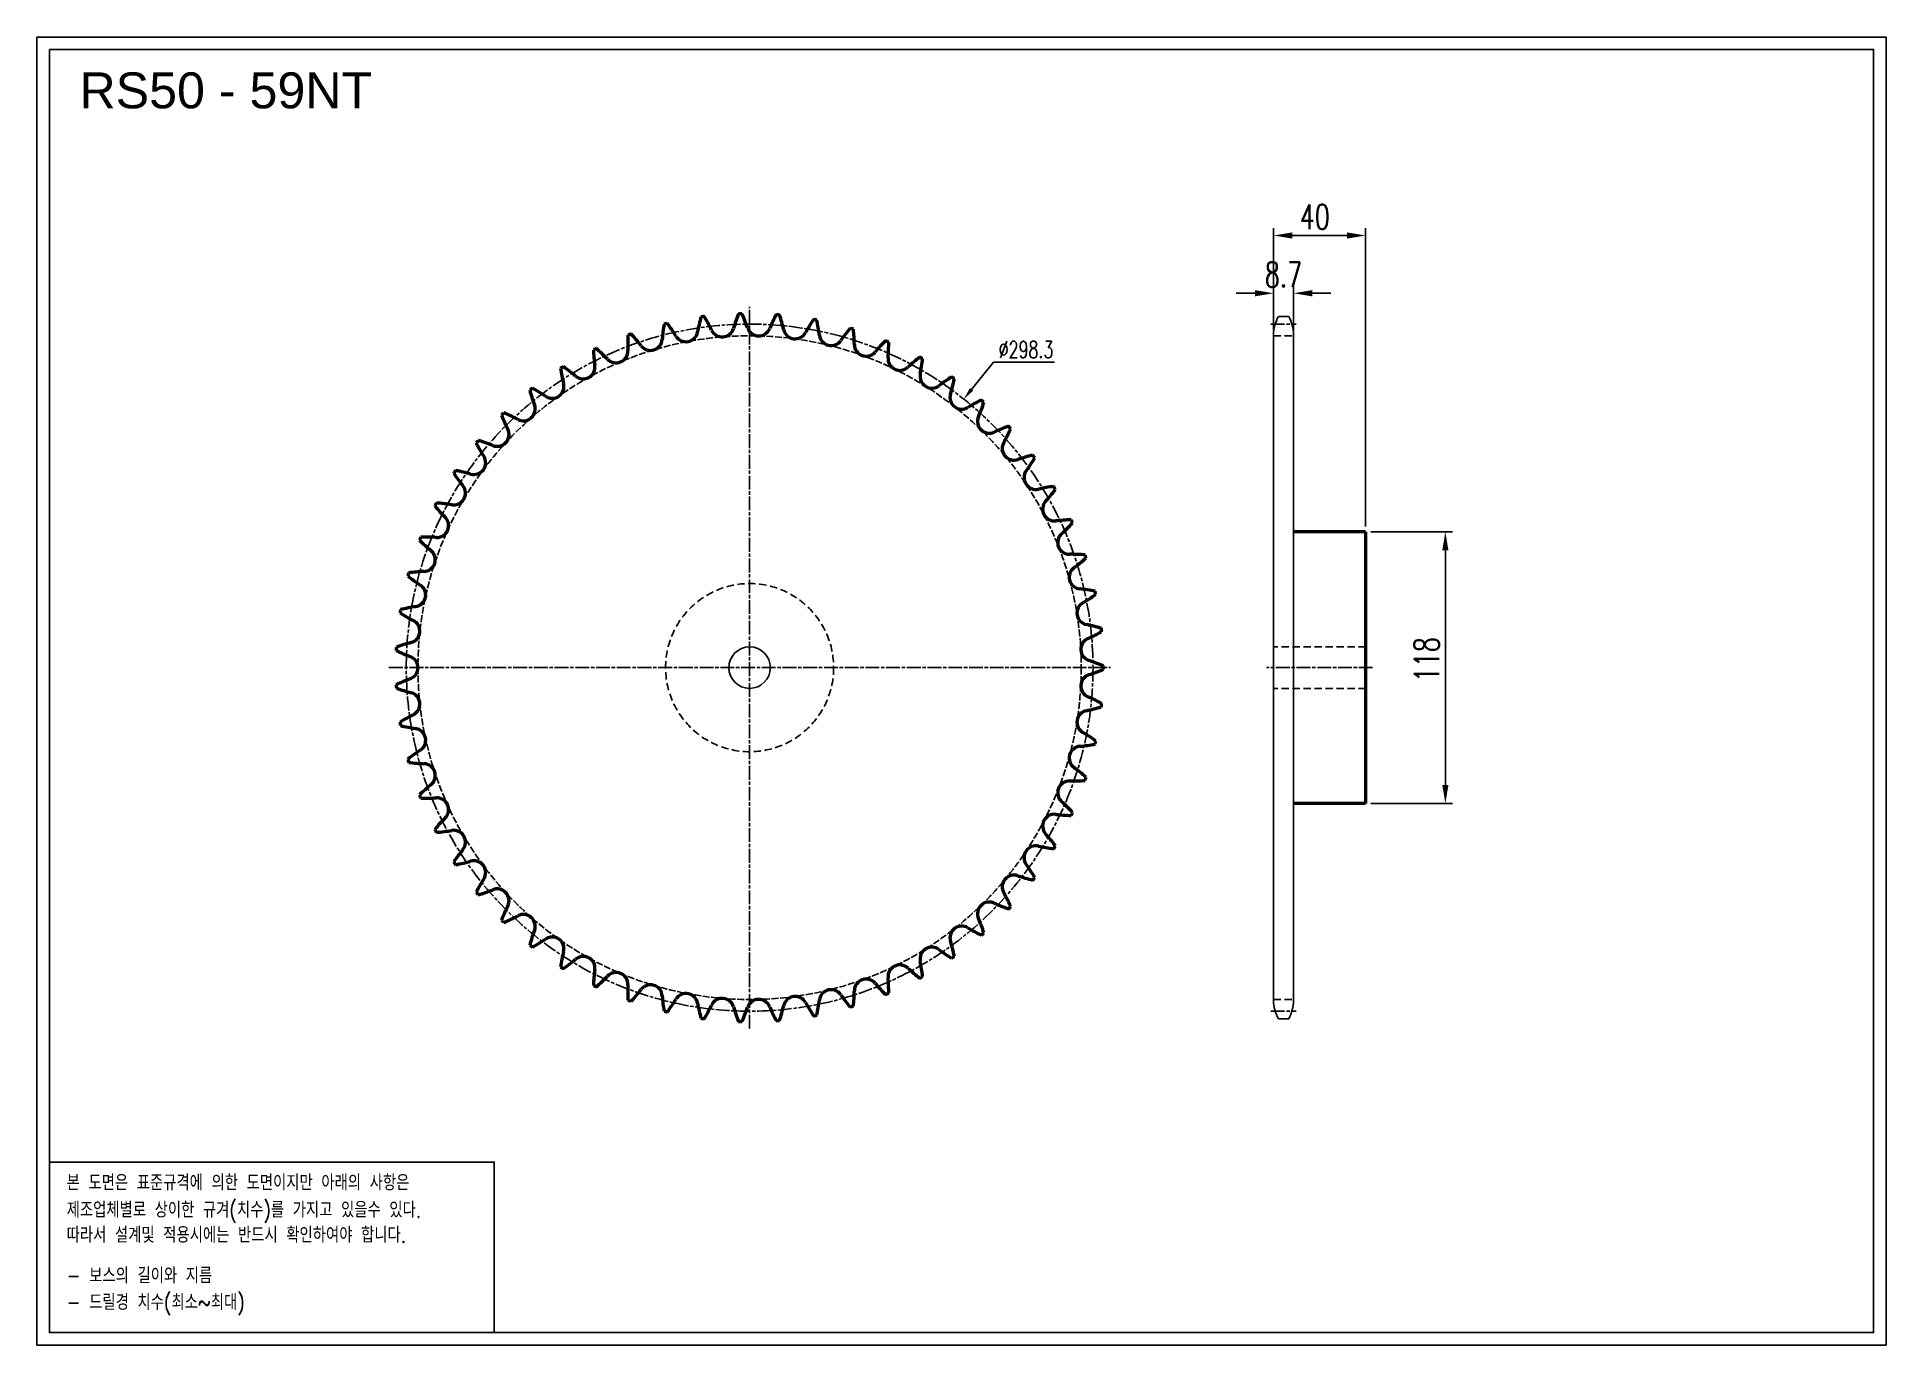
# Model space of a CAD drawing. Header units: millimetres. Extents: x 9606 to 10409, y 2321 to 2889.
import ezdxf

# ---------------------------------------------------------------- set-up
doc = ezdxf.new("R2010")
doc.units = ezdxf.units.MM
for name, pattern in [('AM_ISO02W050', [7.5, 6, -1.5]), ('AM_ISO02W050x2', [3.75, 3, -0.75]), ('AM_ISO08W050', [18, 12, -1.5, 3, -1.5]), ('AM_ISO08W050x2', [9, 6, -0.75, 1.5, -0.75]), ('HIDDEN', [9.525, 6.35, -3.175])]:
    doc.linetypes.add(name, pattern=pattern)
for name, color, linetype, lineweight in [('20', 7, 'Continuous', 50), ('21', 6, 'AM_ISO02W050', 25), ('22', 30, 'AM_ISO08W050', 25), ('23', 40, 'AM_ISO08W050', 25), ('VIS', 7, 'Continuous', 50)]:
    doc.layers.add(name, color=color, linetype=linetype, lineweight=lineweight)
doc.layers.add('HL', color=2, linetype='HIDDEN')
doc.layers.add('S-DIM', color=7, linetype='Continuous')
doc.styles.add('HAN', font='ROMANS.shx', dxfattribs={"width": 0.7, "bigfont": 'whgtxt.shx'})
doc.styles.add('HSG', font='SIMPLEX.shx', dxfattribs={"width": 0.7, "bigfont": 'HSG.shx'})
doc.styles.get("Standard").update_dxf_attribs({"font": 'arial.ttf'})
doc.dimstyles.new('APP16', dxfattribs={"dimscale": 3, "dimtxt": 2.4, "dimasz": 1.8, "dimexe": 0.7, "dimexo": 0.5, "dimgap": 0.6, "dimtad": 1, "dimtoh": 1, "dimdec": 1, "dimrnd": 0.01, "dimzin": 9, "dimdsep": 46, "dimtxsty": 'HSG', "dimcen": 0, "dimclrd": 1, "dimclre": 1, "dimclrt": 256, "dimazin": 2, "dimtp": 1, "dimtm": 1, "dimtfac": 0.5, "dimtdec": 1, "dimtofl": 0, "dimtmove": 0, "dimatfit": 3, "dimfxl": 0, "dimtvp": 1, "dimtolj": 2, "dimlwd": -1, "dimlwe": -1, "dimarcsym": 0})
doc.dimstyles.new('APP23', dxfattribs={"dimscale": 4.5, "dimtxt": 2.4, "dimasz": 1.8, "dimexe": 0.7, "dimexo": 0.5, "dimgap": 0.6, "dimtad": 1, "dimtoh": 1, "dimdec": 1, "dimrnd": 0.01, "dimzin": 9, "dimdsep": 46, "dimtxsty": 'HSG', "dimcen": 0, "dimclrd": 1, "dimclre": 1, "dimclrt": 256, "dimazin": 2, "dimtp": 1, "dimtm": 1, "dimtfac": 0.5, "dimtdec": 1, "dimtix": 1, "dimtofl": 0, "dimtmove": 0, "dimatfit": 3, "dimfxl": 0, "dimtvp": 1, "dimtolj": 2, "dimlwd": -1, "dimlwe": -1, "dimarcsym": 0})

# ---------------------------------------------------------------- blocks, each defined once
blk = doc.blocks.new('*D1')
at = {"layer": 'Defpoints', "color": 0, "transparency": 16777216}
for p in [(10008.62, 2731.52), (9822.56, 2498.38)]:
    blk.add_point(p, dxfattribs=at)
at = {"layer": 'S-DIM', "color": 1, "transparency": 16777216}
for p, q in [((10021.47, 2747.62), (10011.99, 2735.74)), ((10047.99, 2747.62), (10021.47, 2747.62))]:
    blk.add_line(p, q, dxfattribs=at)
blk.add_solid([(10011.28, 2736.3), (10012.69, 2735.18), (10008.62, 2731.52)], dxfattribs=at)
at = {"layer": 'S-DIM', "transparency": 16777216, "insert": (10035.63, 2753.02), "char_height": 7.2, "attachment_point": 5, "style": 'HSG'}
blk.add_mtext('\\A2;∅298.3', dxfattribs=at)
blk = doc.blocks.new('*D2')
at = {"layer": 'Defpoints', "color": 0, "transparency": 16777216}
for p in [(10151.85, 2777.48), (10143.15, 2759.46), (10151.85, 2759.01)]:
    blk.add_point(p, dxfattribs=at)
at = {"layer": 'S-DIM', "color": 1, "transparency": 16777216}
for p, q in [((10143.15, 2761.71), (10143.15, 2780.63)), ((10151.85, 2761.26), (10151.85, 2780.63)), ((10135.05, 2777.48), (10126.95, 2777.48)), ((10159.95, 2777.48), (10168.05, 2777.48))]:
    blk.add_line(p, q, dxfattribs=at)
for points in [[(10135.05, 2778.83), (10135.05, 2776.13), (10143.15, 2777.48)], [(10159.95, 2778.83), (10159.95, 2776.13), (10151.85, 2777.48)]]:
    blk.add_solid(points, dxfattribs=at)
at = {"layer": 'S-DIM', "transparency": 16777216, "insert": (10147.5, 2785.58), "char_height": 10.8, "attachment_point": 5, "style": 'HSG'}
blk.add_mtext('\\A2;8.7', dxfattribs=at)
blk = doc.blocks.new('*D3')
at = {"layer": 'Defpoints', "color": 0, "transparency": 16777216}
for p in [(10183.15, 2802.55), (10143.15, 2759.01), (10183.15, 2673.95)]:
    blk.add_point(p, dxfattribs=at)
at = {"layer": 'S-DIM', "color": 1, "transparency": 16777216}
for p, q in [((10143.15, 2761.26), (10143.15, 2805.7)), ((10183.15, 2676.2), (10183.15, 2805.7)), ((10151.25, 2802.55), (10175.05, 2802.55))]:
    blk.add_line(p, q, dxfattribs=at)
for points in [[(10151.25, 2803.9), (10151.25, 2801.2), (10143.15, 2802.55)], [(10175.05, 2803.9), (10175.05, 2801.2), (10183.15, 2802.55)]]:
    blk.add_solid(points, dxfattribs=at)
at = {"layer": 'S-DIM', "transparency": 16777216, "insert": (10161.06, 2810.65), "char_height": 10.8, "attachment_point": 5, "style": 'HSG'}
blk.add_mtext('\\A2;40', dxfattribs=at)
blk = doc.blocks.new('*D4')
at = {"layer": 'Defpoints', "color": 0, "transparency": 16777216}
for p in [(10183.15, 2673.95), (10183.15, 2555.95), (10217.77, 2555.95)]:
    blk.add_point(p, dxfattribs=at)
at = {"layer": 'S-DIM', "color": 1, "transparency": 16777216}
for p, q in [((10185.4, 2673.95), (10220.92, 2673.95)), ((10217.77, 2665.85), (10217.77, 2564.05)), ((10185.4, 2555.95), (10220.92, 2555.95))]:
    blk.add_line(p, q, dxfattribs=at)
for points in [[(10216.42, 2665.85), (10219.12, 2665.85), (10217.77, 2673.95)], [(10216.42, 2564.05), (10219.12, 2564.05), (10217.77, 2555.95)]]:
    blk.add_solid(points, dxfattribs=at)
at = {"layer": 'S-DIM', "transparency": 16777216, "insert": (10209.67, 2618.46), "char_height": 10.8, "attachment_point": 5, "rotation": 90, "style": 'HSG'}
blk.add_mtext('\\A2;118', dxfattribs=at)

msp = doc.modelspace()

# ---------------------------------------------------------------- linework, layer by layer
for p, q in [((10149.72, 2767.4), (10145.27, 2767.4)), ((10143.15, 2614.95), (10143.15, 2759.46)), ((10151.85, 2614.95), (10151.85, 2759.46)), ((10143.15, 2614.95), (10143.15, 2470.44)), ((10151.85, 2614.95), (10151.85, 2470.44)), ((10149.72, 2462.5), (10145.27, 2462.5))]:
    msp.add_line(p, q)
for points in [[(9606.07, 2888.72), (10409.16, 2888.72), (10409.16, 2320.88), (9606.07, 2320.88)], [(9611.48, 2883.32), (10403.75, 2883.32), (10403.75, 2326.29), (9611.48, 2326.29)]]:
    msp.add_lwpolyline(points, close=True)
at = {"color": 6}
msp.add_lwpolyline([(9611.48, 2400.31), (9804.68, 2400.31), (9804.68, 2326.29), (9611.48, 2326.29)], close=True, dxfattribs=at)
msp.add_circle((9915.59, 2614.95), 9)
for centre, start, end in [((10159.02, 2759.46), 150, 180), ((10135.97, 2759.46), 0, 30), ((10159.02, 2470.44), 180, 210), ((10135.97, 2470.44), 330, 0)]:
    msp.add_arc(centre, 15.87, start, end)
at = {"layer": '20'}
for centre, radius, start, end in [((9951.83, 2752.27), 74.37, 170.8645, 176.01695), ((9915.59, 2614.95), 153.69, 103.45503, 104.0026), ((9820.12, 2720.09), 74.37, 31.44068, 36.59313), ((9966.22, 2747.64), 74.37, 164.76281, 169.91525), ((9915.59, 2614.95), 153.69, 97.35334, 97.9009), ((9831.83, 2729.64), 74.37, 25.33898, 30.49143), ((9980.04, 2741.5), 74.37, 158.66111, 163.81356), ((9915.59, 2614.95), 153.69, 91.25164, 91.79921), ((9844.5, 2737.89), 74.37, 19.23729, 24.38974), ((9993.12, 2733.94), 74.37, 152.55942, 157.71186), ((9915.59, 2614.95), 153.69, 85.14995, 85.69751), ((9857.97, 2744.75), 74.37, 13.13559, 18.28804), ((10005.33, 2725.02), 74.37, 146.45772, 151.61017), ((9915.59, 2614.95), 153.69, 79.04825, 79.59582), ((9872.09, 2750.14), 74.37, 7.0339, 12.18635), ((9937.03, 2755.34), 74.37, 176.9662, 182.11864), ((9915.59, 2614.95), 153.69, 109.55672, 110.10429), ((9809.48, 2709.34), 74.37, 37.54237, 42.69482), ((9872.52, 2757.79), 5.13, 217.54237, 356.01695), ((9887.95, 2761.56), 5.13, 211.44068, 349.91525), ((9903.69, 2763.67), 5.13, 205.33898, 343.81356), ((9919.56, 2764.09), 5.13, 199.23729, 337.71186), ((9935.39, 2762.82), 5.13, 193.13559, 331.61017), ((9951, 2759.88), 5.13, 187.0339, 325.50847), ((10016.52, 2714.86), 74.37, 140.35603, 145.50847), ((9915.59, 2614.95), 153.69, 72.94656, 73.49412), ((9886.71, 2754), 74.37, 0.9322, 6.08465), ((9966.2, 2755.29), 5.13, 180.9322, 319.40678), ((10026.57, 2703.56), 74.37, 134.25433, 139.40678), ((9915.59, 2614.95), 153.69, 66.84486, 67.39243), ((9901.65, 2756.28), 74.37, 354.83051, 359.98296), ((9915.59, 2614.95), 153.69, 115.65842, 116.20599), ((9921.98, 2756.82), 74.37, 183.06789, 188.22034), ((9800.05, 2697.53), 74.37, 43.64407, 48.79652), ((9857.58, 2752.4), 5.13, 223.64407, 2.11864), ((9980.83, 2749.12), 5.13, 174.83051, 313.30508), ((10035.36, 2691.26), 74.37, 128.15264, 133.30508), ((9915.59, 2614.95), 153.69, 60.74317, 61.29073), ((9916.75, 2756.96), 74.37, 348.72881, 353.88126), ((9915.59, 2614.95), 153.69, 121.76011, 122.30768), ((9906.87, 2756.7), 74.37, 189.16959, 194.32203), ((9791.93, 2684.78), 74.37, 49.74576, 54.89821), ((9843.3, 2745.46), 5.13, 229.74576, 8.22034), ((9994.72, 2741.42), 5.13, 168.72881, 307.20339), ((10042.79, 2678.1), 74.37, 122.05094, 127.20339), ((9931.84, 2756.03), 74.37, 342.62712, 347.77957), ((9915.59, 2614.95), 153.69, 54.64147, 55.18904), ((9915.59, 2614.95), 153.69, 127.86181, 128.40938), ((9891.85, 2754.97), 74.37, 195.27128, 200.42373), ((9785.2, 2671.24), 74.37, 55.84746, 60.99991), ((9829.84, 2737.03), 5.13, 235.84746, 14.32203), ((10007.72, 2732.3), 5.13, 162.62712, 301.10169), ((10048.78, 2664.22), 74.37, 115.94925, 121.10169), ((9915.59, 2614.95), 153.69, 48.53978, 49.08734), ((9915.59, 2614.95), 153.69, 133.9635, 134.51107), ((9877.1, 2751.65), 74.37, 201.37298, 206.52542), ((9779.96, 2657.06), 74.37, 61.94915, 67.1016), ((9817.35, 2727.23), 5.13, 241.94915, 20.42373), ((10019.67, 2721.84), 5.13, 156.52542, 295), ((9946.75, 2753.51), 74.37, 336.52542, 341.67787), ((9805.97, 2716.15), 5.13, 248.05085, 26.52542), ((10053.27, 2649.79), 74.37, 109.84755, 115), ((9961.3, 2749.41), 74.37, 330.42373, 335.57618), ((9915.59, 2614.95), 153.69, 42.43808, 42.98565), ((9795.83, 2703.92), 5.13, 254.15254, 32.62712), ((9915.59, 2614.95), 153.69, 140.0652, 140.61277), ((9862.79, 2746.79), 74.37, 207.47467, 212.62712), ((9776.25, 2642.41), 74.37, 68.05085, 73.2033), ((10030.44, 2710.17), 5.13, 150.42373, 288.89831), ((10056.19, 2634.95), 74.37, 103.74586, 108.89831), ((9915.59, 2614.95), 153.69, 36.33639, 36.88395), ((9915.59, 2614.95), 153.69, 146.16689, 146.71446), ((9849.07, 2740.43), 74.37, 213.57637, 218.72881), ((9774.12, 2627.44), 74.37, 74.15254, 79.30499), ((10039.91, 2697.42), 5.13, 144.32203, 282.79661), ((9975.33, 2743.79), 74.37, 324.32203, 329.47448), ((9787.05, 2690.69), 5.13, 260.25424, 38.72881), ((10057.52, 2619.9), 74.37, 97.64416, 102.79661), ((9988.69, 2736.71), 74.37, 318.22034, 323.37279), ((9915.59, 2614.95), 153.69, 30.23469, 30.78226), ((9915.59, 2614.95), 153.69, 152.26859, 152.81616), ((9836.11, 2732.65), 74.37, 219.67806, 224.83051), ((9773.6, 2612.33), 74.37, 80.25424, 85.40668), ((10047.97, 2683.74), 5.13, 138.22034, 276.69492), ((9779.73, 2676.6), 5.13, 266.35593, 44.83051), ((10057.24, 2604.78), 74.37, 91.54247, 96.69492), ((10001.22, 2728.25), 74.37, 312.11864, 317.27109), ((9915.59, 2614.95), 153.69, 24.133, 24.68056), ((9915.59, 2614.95), 153.69, 158.37028, 158.91785), ((9824.05, 2723.53), 74.37, 225.77976, 230.9322), ((9774.68, 2597.26), 74.37, 86.35593, 91.50838), ((10054.53, 2669.28), 5.13, 132.11864, 270.59322), ((9773.95, 2661.81), 5.13, 272.45763, 50.9322), ((10059.52, 2654.2), 5.13, 126.01695, 264.49153), ((10055.36, 2589.78), 74.37, 85.44077, 90.59322), ((10012.77, 2718.51), 74.37, 306.01695, 311.1694), ((9915.59, 2614.95), 153.69, 18.0313, 18.57887), ((9915.59, 2614.95), 153.69, 164.47198, 165.01955), ((9813.03, 2713.19), 74.37, 231.88145, 237.0339), ((9777.36, 2582.38), 74.37, 92.45763, 97.61007), ((9769.77, 2646.49), 5.13, 278.55932, 57.0339), ((10062.88, 2638.68), 5.13, 119.91525, 258.38983), ((10051.89, 2575.07), 74.37, 79.33908, 84.49153), ((10023.23, 2707.59), 74.37, 299.91525, 305.0677), ((9915.59, 2614.95), 153.69, 11.92961, 12.47717), ((9915.59, 2614.95), 153.69, 170.57367, 171.12124), ((9803.17, 2701.73), 74.37, 237.98315, 243.13559), ((9781.6, 2567.87), 74.37, 98.55932, 103.71177), ((9767.24, 2630.81), 5.13, 284.66102, 63.13559), ((10064.57, 2622.89), 5.13, 113.81356, 252.28814), ((10046.88, 2560.81), 74.37, 73.23738, 78.38983), ((10032.47, 2695.62), 74.37, 293.81356, 298.96601), ((9915.59, 2614.95), 153.69, 5.82791, 6.37548), ((9915.59, 2614.95), 153.69, 176.67537, 177.22294), ((9794.58, 2689.29), 74.37, 244.08484, 249.23729), ((9787.37, 2553.9), 74.37, 104.66102, 109.81346), ((9766.4, 2614.95), 5.13, 290.76271, 69.23729), ((9794.58, 2540.61), 74.37, 110.76271, 115.91516), ((10064.57, 2607.01), 5.13, 107.71186, 246.18644), ((10040.38, 2547.16), 74.37, 67.13569, 72.28814), ((10040.38, 2682.74), 74.37, 287.71186, 292.86431), ((9915.59, 2614.95), 153.69, 359.72622, 0.27378), ((9915.59, 2614.95), 153.69, 182.77706, 183.32463), ((9787.37, 2676.01), 74.37, 250.18654, 255.33898), ((9767.24, 2599.09), 5.13, 296.86441, 75.33898), ((10032.47, 2534.28), 74.37, 61.03399, 66.18644), ((9803.17, 2528.17), 74.37, 116.86441, 122.01685), ((10062.88, 2591.22), 5.13, 101.61017, 240.08475), ((10046.88, 2669.1), 74.37, 281.61017, 286.76262), ((9915.59, 2614.95), 153.69, 353.62452, 354.17209), ((9915.59, 2614.95), 153.69, 188.87876, 189.42633), ((9781.6, 2662.03), 74.37, 256.28823, 261.44068), ((9769.77, 2583.41), 5.13, 302.9661, 81.44068), ((10023.23, 2522.31), 74.37, 54.9323, 60.08475), ((9813.03, 2516.71), 74.37, 122.9661, 128.11855), ((10059.52, 2575.7), 5.13, 95.50847, 233.98305), ((10051.89, 2654.83), 74.37, 275.50847, 280.66092), ((9915.59, 2614.95), 153.69, 347.52283, 348.07039), ((9915.59, 2614.95), 153.69, 194.98045, 195.52802), ((9777.36, 2647.52), 74.37, 262.38993, 267.54237), ((9773.95, 2568.09), 5.13, 309.0678, 87.54237), ((10012.77, 2511.39), 74.37, 48.8306, 53.98305), ((9824.05, 2506.37), 74.37, 129.0678, 134.22024), ((10054.53, 2560.62), 5.13, 89.40678, 227.88136), ((10055.36, 2640.12), 74.37, 269.40678, 274.55923), ((9915.59, 2614.95), 153.69, 341.42113, 341.9687), ((9915.59, 2614.95), 153.69, 201.08215, 201.62972), ((9774.68, 2632.65), 74.37, 268.49162, 273.64407), ((9779.73, 2553.3), 5.13, 315.16949, 93.64407), ((10001.22, 2501.65), 74.37, 42.72891, 47.88136), ((9836.11, 2497.25), 74.37, 135.16949, 140.32194), ((10047.97, 2546.16), 5.13, 83.30508, 221.77966), ((10057.24, 2625.12), 74.37, 263.30508, 268.45753), ((9915.59, 2614.95), 153.69, 335.31944, 335.867), ((9915.59, 2614.95), 153.69, 207.18384, 207.73141), ((9773.6, 2617.57), 74.37, 274.59332, 279.74576), ((9787.05, 2539.21), 5.13, 321.27119, 99.74576), ((9988.69, 2493.19), 74.37, 36.62721, 41.77966), ((9849.07, 2489.47), 74.37, 141.27119, 146.42363), ((9915.59, 2614.95), 153.69, 213.28554, 213.83311), ((9774.12, 2602.46), 74.37, 280.69501, 285.84746), ((9795.83, 2525.98), 5.13, 327.37288, 105.84746), ((10039.91, 2532.48), 5.13, 77.20339, 215.67797), ((10057.52, 2610.01), 74.37, 257.20339, 262.35584), ((9915.59, 2614.95), 153.69, 329.21774, 329.76531), ((9862.79, 2483.11), 74.37, 147.37288, 152.52533), ((10030.44, 2519.73), 5.13, 71.10169, 209.57627), ((10056.19, 2594.95), 74.37, 251.10169, 256.25414), ((9975.33, 2486.11), 74.37, 30.52552, 35.67797), ((9915.59, 2614.95), 153.69, 323.11605, 323.66361), ((9915.59, 2614.95), 153.69, 219.38723, 219.9348), ((9776.25, 2587.49), 74.37, 286.7967, 291.94915), ((9805.97, 2513.75), 5.13, 333.47458, 111.94915), ((9961.3, 2480.49), 74.37, 24.42382, 29.57627), ((9877.1, 2478.25), 74.37, 153.47458, 158.62702), ((9779.96, 2572.84), 74.37, 292.8984, 298.05085), ((9817.35, 2502.68), 5.13, 339.57627, 118.05085), ((10019.67, 2508.06), 5.13, 65, 203.47458), ((9946.75, 2476.39), 74.37, 18.32213, 23.47458), ((10053.27, 2580.12), 74.37, 245, 250.15245), ((9915.59, 2614.95), 153.69, 317.01435, 317.56192), ((9915.59, 2614.95), 153.69, 225.48893, 226.0365), ((9891.85, 2474.93), 74.37, 159.57627, 164.72872), ((9829.84, 2492.87), 5.13, 345.67797, 124.15254), ((10007.72, 2497.61), 5.13, 58.89831, 197.37288), ((10048.78, 2565.68), 74.37, 238.89831, 244.05075), ((9915.59, 2614.95), 153.69, 310.91266, 311.46022), ((9915.59, 2614.95), 153.69, 231.59062, 232.13819), ((9785.2, 2558.66), 74.37, 299.00009, 304.15254), ((9906.87, 2473.2), 74.37, 165.67797, 170.83041), ((9843.3, 2484.45), 5.13, 351.77966, 130.25424), ((9994.72, 2488.48), 5.13, 52.79661, 191.27119), ((10042.79, 2551.8), 74.37, 232.79661, 237.94906), ((9931.84, 2473.87), 74.37, 12.22043, 17.37288), ((9915.59, 2614.95), 153.69, 304.81096, 305.35853), ((9915.59, 2614.95), 153.69, 237.69232, 238.23989), ((9791.93, 2545.12), 74.37, 305.10179, 310.25424), ((9921.98, 2473.08), 74.37, 171.77966, 176.93211), ((9857.58, 2477.5), 5.13, 357.88136, 136.35593), ((9980.83, 2480.78), 5.13, 46.69492, 185.16949), ((10035.36, 2538.64), 74.37, 226.69492, 231.84736), ((9916.75, 2472.94), 74.37, 6.11874, 11.27119), ((9915.59, 2614.95), 153.69, 243.79401, 244.34158), ((9800.05, 2532.37), 74.37, 311.20348, 316.35593), ((9937.03, 2474.56), 74.37, 177.88136, 183.0338), ((9809.48, 2520.56), 74.37, 317.30518, 322.45763), ((9872.52, 2472.11), 5.13, 3.98305, 142.45763), ((9951, 2470.02), 5.13, 34.49153, 172.9661), ((9886.71, 2475.9), 74.37, 353.91535, 359.0678), ((9966.2, 2474.61), 5.13, 40.59322, 179.0678), ((10026.57, 2526.34), 74.37, 220.59322, 225.74567), ((9915.59, 2614.95), 153.69, 292.60757, 293.15514), ((9901.65, 2473.62), 74.37, 0.01704, 5.16949), ((9915.59, 2614.95), 153.69, 298.70927, 299.25683), ((9915.59, 2614.95), 153.69, 249.89571, 250.44328), ((9951.83, 2477.64), 74.37, 183.98305, 189.1355), ((9915.59, 2614.95), 153.69, 255.9974, 256.54497), ((9820.12, 2509.81), 74.37, 323.40687, 328.55932), ((9887.95, 2468.34), 5.13, 10.08475, 148.55932), ((9966.22, 2482.27), 74.37, 190.08475, 195.23719), ((9831.83, 2500.26), 74.37, 329.50857, 334.66102), ((9903.69, 2466.24), 5.13, 16.18644, 154.66102), ((9980.04, 2488.4), 74.37, 196.18644, 201.33889), ((9844.5, 2492.01), 74.37, 335.61026, 340.76271), ((9919.56, 2465.81), 5.13, 22.28814, 160.76271), ((9993.12, 2495.97), 74.37, 202.28814, 207.44058), ((9857.97, 2485.15), 74.37, 341.71196, 346.86441), ((9935.39, 2467.08), 5.13, 28.38983, 166.86441), ((10005.33, 2504.88), 74.37, 208.38983, 213.54228), ((9872.09, 2479.76), 74.37, 347.81365, 352.9661), ((10016.52, 2515.04), 74.37, 214.49153, 219.64397), ((9915.59, 2614.95), 153.69, 286.50588, 287.05344), ((9915.59, 2614.95), 153.69, 262.0991, 262.64666), ((9915.59, 2614.95), 153.69, 268.20079, 268.74836), ((9915.59, 2614.95), 153.69, 274.30249, 274.85005), ((9915.59, 2614.95), 153.69, 280.40418, 280.95175)]:
    msp.add_arc(centre, radius, start, end, dxfattribs=at)
at = {"layer": '21', "linetype": 'AM_ISO02W050x2'}
msp.add_circle((9915.59, 2614.95), 144.06, dxfattribs=at)
at = {"layer": '22', "linetype": 'AM_ISO08W050x2'}
for p, q in [((10141.97, 2764.09), (10153.03, 2764.09)), ((10186.18, 2614.95), (10140.12, 2614.95)), ((10141.97, 2465.81), (10153.03, 2465.81))]:
    msp.add_line(p, q, dxfattribs=at)
msp.add_circle((9915.59, 2614.95), 149.14, dxfattribs=at)
at = {"layer": '23', "linetype": 'AM_ISO08W050x2'}
for p, q in [((9915.59, 2458.26), (9915.59, 2771.64)), ((9758.9, 2614.95), (10072.28, 2614.95))]:
    msp.add_line(p, q, dxfattribs=at)
at = {"layer": 'HL', "ltscale": 0.5}
for p, q in [((10143.15, 2759.01), (10151.85, 2759.01)), ((10183.15, 2623.95), (10143.15, 2623.95)), ((10183.15, 2605.95), (10143.15, 2605.95)), ((10143.15, 2470.9), (10151.85, 2470.9))]:
    msp.add_line(p, q, dxfattribs=at)
msp.add_circle((9915.59, 2614.95), 36.5, dxfattribs=at)
at = {"layer": 'VIS'}
for p, q in [((10183.15, 2673.95), (10151.85, 2673.95)), ((10183.15, 2673.95), (10183.15, 2555.95)), ((10183.15, 2555.95), (10151.85, 2555.95))]:
    msp.add_line(p, q, dxfattribs=at)

# ---------------------------------------------------------------- texts
msp.add_text('RS50 - 59NT', height=15.6).set_placement((9624.51, 2857.76))
at = {"color": 6, "style": 'HAN', "width": 0.8}
for s, p in [('본 도면은 표준규격에 의한 도면이지만 아래의 사항은', (9618.95, 2387.97)), ('제조업체별로 상이한 규겨(치수)를 가지고 있을수 있다.', (9618.95, 2376.2)), ('따라서 설계및 적용시에는 반드시 확인하여야 합니다.', (9618.95, 2365.27)), ('- 보스의 길이와 지름', (9618.95, 2347.65)), ('- 드릴경 치수(최소~최대)', (9618.95, 2336.08))]:
    msp.add_text(s, height=6.7931, dxfattribs=at).set_placement(p)

# ---------------------------------------------------------------- dimensions: what is measured, and where the dimension line sits
at = {"layer": 'S-DIM'}
for base, p1, p2, picture, middle in [((10183.15, 2802.55), (10143.15, 2759.01), (10183.15, 2673.95), '*D3', (10161.06, 2802.55)), ((10151.85, 2777.48), (10143.15, 2759.46), (10151.85, 2759.01), '*D2', (10147.5, 2777.48))]:
    dim = msp.add_linear_dim(base=base, p1=p1, p2=p2, dimstyle='APP23', dxfattribs=at)
    dim.commit()
    dim.dimension.update_dxf_attribs({"geometry": picture, "text_midpoint": middle, "dimtype": 128})
at = {"layer": 'S-DIM', "color": 3}
dim = msp.add_diameter_dim_2p(p1=(9822.56, 2498.38), p2=(10008.62, 2731.52), dimstyle='APP16', dxfattribs=at)
dim.commit()
dim.dimension.update_dxf_attribs({"geometry": '*D1', "text_midpoint": (10035.63, 2747.62), "dimtype": 131})
at = {"layer": 'S-DIM'}
dim = msp.add_linear_dim(base=(10217.77, 2555.95), p1=(10183.15, 2673.95), p2=(10183.15, 2555.95), angle=90, dimstyle='APP23', dxfattribs=at)
dim.commit()
dim.dimension.update_dxf_attribs({"geometry": '*D4', "text_midpoint": (10217.77, 2618.46), "dimtype": 128})

doc.saveas('drawing.dxf')
